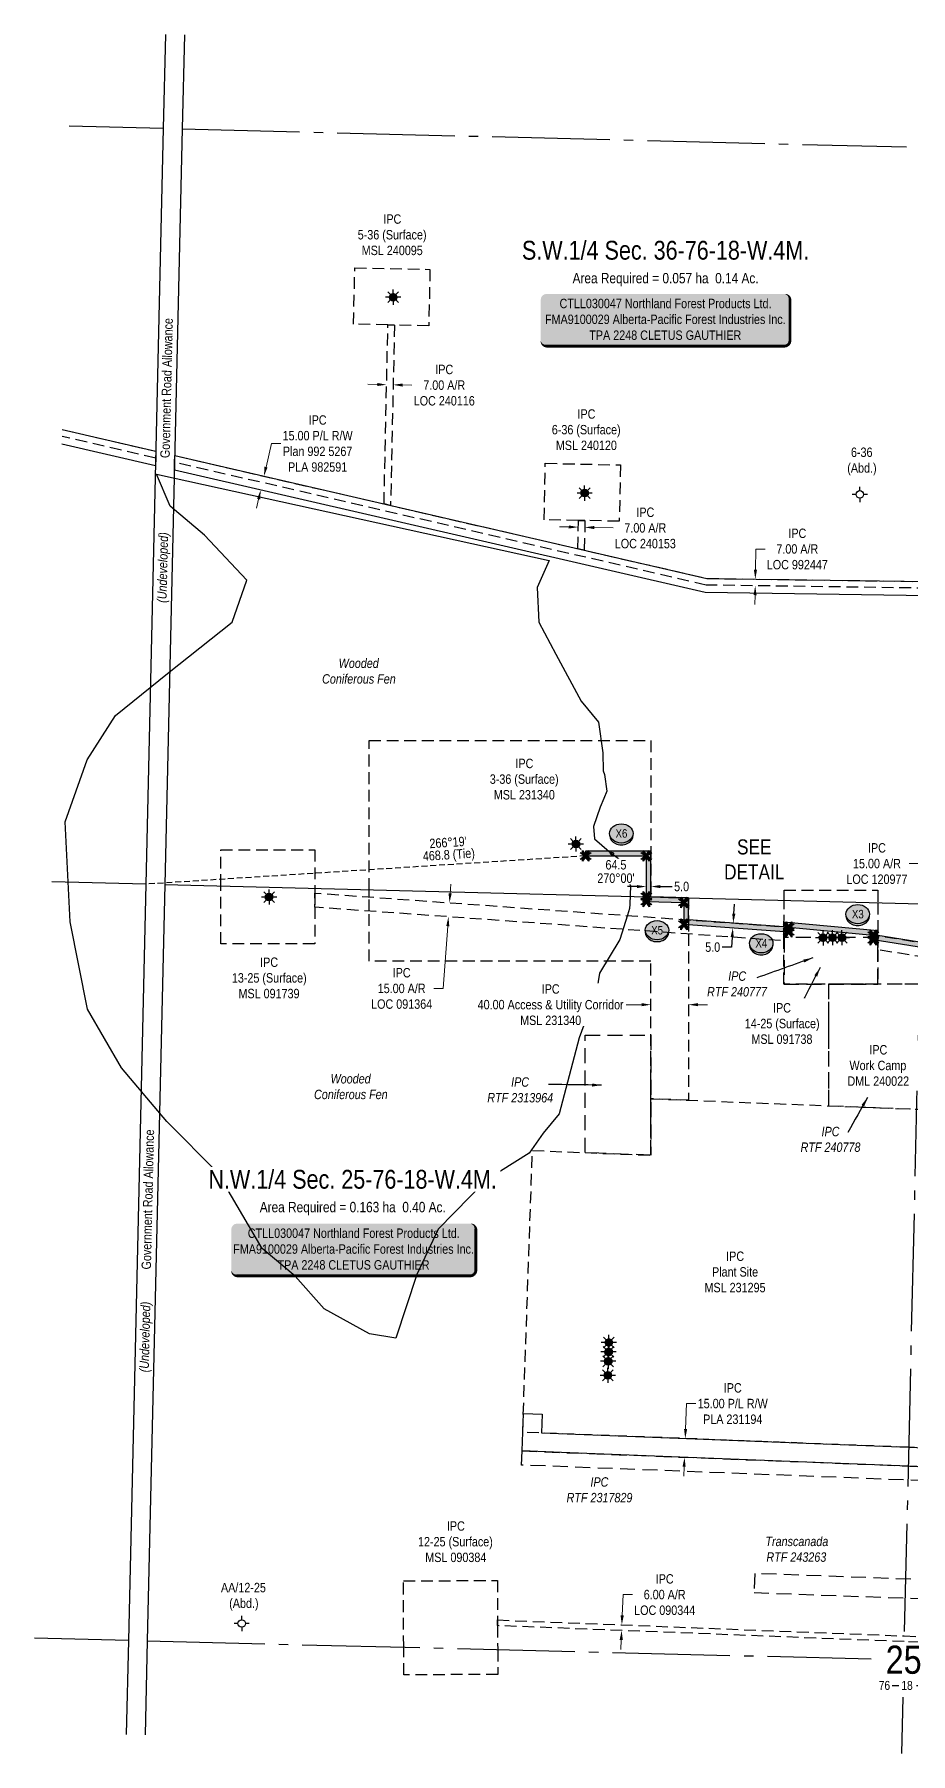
# Model space of a CAD drawing. Extents: x 394144 to 399238, y 6164209 to 6168457.
# Drawn here: x 394645 to 395577, y 6164229 to 6166058 of the extents above; entities that cross this region are included whole.
import ezdxf
from ezdxf.enums import TextEntityAlignment as Align

# ---------------------------------------------------------------- set-up
doc = ezdxf.new("R2010")
doc.units = 0
doc.header["$LTSCALE"] = 5
doc.header["$PDSIZE"] = 0.5
for name, pattern in [('foc-ACCESSROAD', [3.75, 2.5, -1.25]), ('foc-QUARTERLINE', [33, 25, -3, 2, -3]), ('foc-TIELINE', [1.875, 1.25, -0.625]), ('HIDDEN2', [4.7625, 3.175, -1.5875])]:
    doc.linetypes.add(name, pattern=pattern)
doc.layers.get('Defpoints').update_dxf_attribs({"color": 9})
for name, color, linetype in [('10', 1, 'Continuous'), ('9', 3, 'Continuous'), ('AS-SURFACE IMPACT', 7, 'Continuous'), ('C-AR', 13, 'foc-ACCESSROAD'), ('C-RW', 13, 'Continuous'), ('C-SYMBOL', 7, 'Continuous'), ('C-WS', 13, 'foc-ACCESSROAD'), ('C-WS-S', 13, 'Continuous'), ('DETAIL-T', 7, 'Continuous'), ('F-WS-S', 190, 'Continuous'), ('L-AREAREQUIRED', 7, 'Continuous'), ('L-BD', 7, 'Continuous'), ('L-BD1', 253, 'Continuous'), ('L-MON', 1, 'Continuous'), ('L-ROAD-T', 7, 'Continuous'), ('L-SEC', 7, 'Continuous'), ('L-SECLBL', 7, 'Continuous'), ('L-SECQ', 8, 'foc-QUARTERLINE'), ('L-TIE', 7, 'foc-TIELINE'), ('P-CROSSINGS', 250, 'Continuous'), ('P-PROPOSED', 10, 'Continuous'), ('P-PROPOSED-H', 21, 'Continuous'), ('P-TXT', 4, 'Continuous'), ('T-EXISTING TFA', 220, 'HIDDEN2'), ('T-EXISTING TFA-T', 220, 'Continuous'), ('WETLAND', 143, 'Continuous')]:
    doc.layers.add(name, color=color, linetype=linetype)
for name, color, linetype, lineweight in [('C-AR-T', 13, 'Continuous', 9), ('C-RW-T', 13, 'Continuous', 9), ('C-WS-T', 13, 'Continuous', 9), ('T-TEXT', 48, 'Continuous', 18)]:
    doc.layers.add(name, color=color, linetype=linetype, lineweight=lineweight)
doc.styles.add('100L', font='ARIALN.TTF', dxfattribs={"height": 11})
doc.styles.add('175L', font='ARIALN.TTF', dxfattribs={"height": 20})
doc.styles.add('80', font='ARIALN.TTF', dxfattribs={"height": 10})
doc.styles.add('80CG', font='ARIALN.TTF', dxfattribs={"height": 10})
doc.styles.add('80L', font='ARIALN.TTF', dxfattribs={"height": 10})
doc.styles.add('80LS', font='ARIALNI.TTF', dxfattribs={"height": 10})
doc.styles.add('Crossing', font='ARIALN.TTF', dxfattribs={"height": 10})
doc.styles.add('SIMPLEX', font='ARIALN.TTF')
doc.dimstyles.new('Compass 5 000', dxfattribs={"dimscale": 5, "dimtxt": 9, "dimasz": 2, "dimexe": 0.2, "dimexo": 0.0625, "dimgap": 0.5, "dimtad": 0, "dimtih": 1, "dimtoh": 1, "dimzin": 0, "dimdsep": 46, "dimtxsty": '80CG', "dimcen": 0.1, "dimse1": 1, "dimse2": 1, "dimclrd": 256, "dimclrt": 256, "dimaunit": 1, "dimadec": 4, "dimazin": 0, "dimtfac": 0.06, "dimtofl": 0, "dimtmove": 0, "dimatfit": 1, "dimfxl": 0.2, "dimtolj": 1, "dimtzin": 0, "dimlwd": -1, "dimarcsym": 0})

# ---------------------------------------------------------------- blocks, each defined once
blk = doc.blocks.new('L-SECLBL')
at = {"layer": '9', "color": 7}
for p, q in [((-5.1, -27.8), (-12.3, -27.8)), ((20.7, -27.8), (13.5, -27.8))]:
    blk.add_line(p, q, dxfattribs=at)
at = {"layer": '10', "color": 2, "style": 'SIMPLEX'}
blk.add_attdef('SEC', text='', height=30, dxfattribs=at).set_placement((0, 0), align=Align.MIDDLE)
at = {"layer": '10', "color": 5, "style": '80L'}
blk.add_attdef('TWP', text='', height=9.5, dxfattribs=at).set_placement((-14.4, -27.4), align=Align.MIDDLE_RIGHT)
blk.add_attdef('RGE', text='', height=9.5, dxfattribs=at).set_placement((3.6, -27.4), align=Align.MIDDLE_CENTER)
blk.add_attdef('MER', text='', height=9.5, dxfattribs=at).set_placement((23.2, -27.4), align=Align.MIDDLE_LEFT)
blk = doc.blocks.new('*U420')
h = blk.add_hatch(color=255)
edge = h.paths.add_edge_path()
edge.add_line((-124, -28.5), (124, -28.5))
edge.add_arc((124, -22.5), 6, 270, 360)
edge.add_line((130, -22.5), (130, 21))
edge.add_arc((124, 21), 6, 0, 90)
edge.add_line((124, 27), (-124, 27))
edge.add_arc((-124, 21), 6, 90, 180)
edge.add_line((-130, 21), (-130, -22.5))
edge.add_arc((-124, -22.5), 6, 180, 270)
at = {"color": 44, "flags": 128}
blk.add_lwpolyline([(-124, -28.5, 3, 3, 0), (124, -28.5, 3, 3, 0.414214), (130, -22.5, 3, 3, 0), (130, 21, 3, 0, 0.414214), (124, 27, 0, 0, 0), (-124, 27, 0, 0, 0.414214), (-130, 21, 0, 0, 0), (-130, -22.5, 0, 3, 0.414214)], format="xyseb", close=True, dxfattribs=at)
at = {"color": 44, "style": '80'}
blk.add_attdef('ENTER_TEXT_001', (-36, -5), '', height=10, dxfattribs=at)
blk = doc.blocks.new('*U423')
h = blk.add_hatch(color=255)
edge = h.paths.add_edge_path()
edge.add_line((-126.5, -28.5), (126.5, -28.5))
edge.add_arc((126.5, -22.5), 6, 270, 360)
edge.add_line((132.5, -22.5), (132.5, 21))
edge.add_arc((126.5, 21), 6, 0, 90)
edge.add_line((126.5, 27), (-126.5, 27))
edge.add_arc((-126.5, 21), 6, 90, 180)
edge.add_line((-132.5, 21), (-132.5, -22.5))
edge.add_arc((-126.5, -22.5), 6, 180, 270)
at = {"color": 44, "flags": 128}
blk.add_lwpolyline([(-126.5, -28.5, 3, 3, 0), (126.5, -28.5, 3, 3, 0.414214), (132.5, -22.5, 3, 3, 0), (132.5, 21, 3, 0, 0.414214), (126.5, 27, 0, 0, 0), (-126.5, 27, 0, 0, 0.414214), (-132.5, 21, 0, 0, 0), (-132.5, -22.5, 0, 3, 0.414214)], format="xyseb", close=True, dxfattribs=at)
at = {"color": 44, "style": '80'}
blk.add_attdef('ENTER_TEXT_001', (-36, -5), '', height=10, dxfattribs=at)
blk = doc.blocks.new('*D431')
at = {"layer": 'C-AR-T', "transparency": 16777216}
for p, q in [((395585.5, 6165176), (395575.5, 6165176)), ((395620.5, 6165176), (395630.5, 6165176))]:
    blk.add_line(p, q, dxfattribs=at)
for points in [[(395585.5, 6165177.7), (395585.5, 6165174.3), (395595.5, 6165176)], [(395620.5, 6165177.7), (395620.5, 6165174.3), (395610.5, 6165176)]]:
    blk.add_solid(points, dxfattribs=at)
at = {"layer": 'Defpoints', "color": 0, "transparency": 16777216}
for p in [(395595.5, 6165176), (395595.5, 6165167.4), (395610.5, 6165167.4)]:
    blk.add_point(p, dxfattribs=at)
at = {"layer": 'C-AR-T', "transparency": 16777216, "insert": (395541.2, 6165176), "char_height": 10, "attachment_point": 5, "style": '80CG'}
blk.add_mtext('\\A1;IPC\\P15.00 A/R\\PLOC 120977', dxfattribs=at)
blk = doc.blocks.new('*D432')
at = {"layer": 'C-AR-T', "transparency": 16777216}
for p, q in [((395270.2, 6164376.2), (395271.1, 6164398.4)), ((395271.1, 6164398.4), (395281.1, 6164398.4)), ((395269.2, 6164350.2), (395268.8, 6164340.2))]:
    blk.add_line(p, q, dxfattribs=at)
for points in [[(395268.5, 6164376.3), (395271.9, 6164376.2), (395269.8, 6164366.2)], [(395267.5, 6164350.3), (395270.9, 6164350.2), (395269.6, 6164360.2)]]:
    blk.add_solid(points, dxfattribs=at)
at = {"layer": 'Defpoints', "color": 0, "transparency": 16777216}
for p in [(395269.8, 6164366.2), (395352.7, 6164363), (395352.4, 6164357)]:
    blk.add_point(p, dxfattribs=at)
at = {"layer": 'C-AR-T', "transparency": 16777216, "insert": (395315.4, 6164398.4), "char_height": 10, "attachment_point": 5, "style": '80CG'}
blk.add_mtext('\\A1;IPC\\P6.00 A/R\\PLOC 090344', dxfattribs=at)
blk = doc.blocks.new('*D433')
at = {"layer": 'C-AR-T', "transparency": 16777216}
for p, q in [((395087.2, 6165144.3), (395087.9, 6165154.3)), ((395084.7, 6165109.4), (395079.9, 6165043.2)), ((395079.9, 6165043.2), (395069.9, 6165043.2))]:
    blk.add_line(p, q, dxfattribs=at)
for points in [[(395085.5, 6165144.5), (395088.8, 6165144.2), (395086.5, 6165134.4)], [(395083, 6165109.6), (395086.3, 6165109.3), (395085.4, 6165119.4)]]:
    blk.add_solid(points, dxfattribs=at)
at = {"layer": 'Defpoints', "color": 0, "transparency": 16777216}
for p in [(395085.4, 6165119.4), (395179.9, 6165112.6), (395180.9, 6165127.6)]:
    blk.add_point(p, dxfattribs=at)
at = {"layer": 'C-AR-T', "transparency": 16777216, "insert": (395035.6, 6165043.2), "char_height": 10, "attachment_point": 5, "style": '80CG'}
blk.add_mtext('\\A1;IPC\\P15.00 A/R\\PLOC 091364', dxfattribs=at)
blk = doc.blocks.new('*D440')
at = {"layer": 'C-AR-T', "transparency": 16777216}
for p, q in [((394891.3, 6165597.8), (394897.1, 6165622.8)), ((394897.1, 6165622.8), (394907.1, 6165622.8)), ((394883.4, 6165563.7), (394881.2, 6165554))]:
    blk.add_line(p, q, dxfattribs=at)
for points in [[(394889.7, 6165598.2), (394892.9, 6165597.4), (394889.1, 6165588.1)], [(394881.8, 6165564.1), (394885.1, 6165563.3), (394885.7, 6165573.5)]]:
    blk.add_solid(points, dxfattribs=at)
at = {"layer": 'Defpoints', "color": 0, "transparency": 16777216}
for p in [(394885.7, 6165573.5), (395325.8, 6165487.3), (395322.4, 6165472.6)]:
    blk.add_point(p, dxfattribs=at)
at = {"layer": 'C-AR-T', "transparency": 16777216, "insert": (394946.2, 6165622.8), "char_height": 10, "attachment_point": 5, "style": '80CG'}
blk.add_mtext('\\A1;IPC\\P15.00 P/L R/W\\PPlan 992 5267\\PPLA 982591', dxfattribs=at)
blk = doc.blocks.new('*D441')
at = {"layer": 'C-AR-T', "transparency": 16777216}
for p, q in [((395411.9, 6165488.5), (395412.2, 6165510.6)), ((395412.2, 6165510.6), (395422.2, 6165510.6)), ((395411.5, 6165461.5), (395411.4, 6165451.5))]:
    blk.add_line(p, q, dxfattribs=at)
for points in [[(395410.3, 6165488.6), (395413.6, 6165488.5), (395411.8, 6165478.5)], [(395409.9, 6165461.6), (395413.2, 6165461.5), (395411.7, 6165471.5)]]:
    blk.add_solid(points, dxfattribs=at)
at = {"layer": 'Defpoints', "color": 0, "transparency": 16777216}
for p in [(395411.8, 6165478.5), (395419, 6165478.4), (395418.9, 6165471.4)]:
    blk.add_point(p, dxfattribs=at)
at = {"layer": 'C-AR-T', "transparency": 16777216, "insert": (395456.5, 6165510.6), "char_height": 10, "attachment_point": 5, "style": '80CG'}
blk.add_mtext('\\A1;IPC\\P7.00 A/R\\PLOC 992447', dxfattribs=at)
blk = doc.blocks.new('*D442')
at = {"layer": 'C-AR-T', "transparency": 16777216}
for p, q in [((395009.6, 6165685.7), (394999.6, 6165685.9)), ((395036.6, 6165685.1), (395046.6, 6165684.9))]:
    blk.add_line(p, q, dxfattribs=at)
for points in [[(395009.6, 6165687.3), (395009.6, 6165684), (395019.6, 6165685.4)], [(395036.6, 6165686.7), (395036.5, 6165683.4), (395026.6, 6165685.3)]]:
    blk.add_solid(points, dxfattribs=at)
at = {"layer": 'Defpoints', "color": 0, "transparency": 16777216}
for p in [(395019.6, 6165685.2), (395026.6, 6165685.3), (395026.6, 6165685)]:
    blk.add_point(p, dxfattribs=at)
at = {"layer": 'C-AR-T', "transparency": 16777216, "insert": (395080.9, 6165684.9), "char_height": 10, "attachment_point": 5, "style": '80CG'}
blk.add_mtext('\\A1;IPC\\P7.00 A/R\\PLOC 240116', dxfattribs=at)
blk = doc.blocks.new('*D443')
at = {"layer": 'C-AR-T', "transparency": 16777216}
for p, q in [((395213.4, 6165534.1), (395203.4, 6165534.3)), ((395240.4, 6165533.5), (395260.5, 6165533))]:
    blk.add_line(p, q, dxfattribs=at)
for points in [[(395213.5, 6165535.7), (395213.4, 6165532.4), (395223.4, 6165533.9)], [(395240.5, 6165535.1), (395240.4, 6165531.8), (395230.4, 6165533.7)]]:
    blk.add_solid(points, dxfattribs=at)
at = {"layer": 'Defpoints', "color": 0, "transparency": 16777216}
for p in [(395230.4, 6165533.7), (395223.4, 6165530.7), (395230.4, 6165530.5)]:
    blk.add_point(p, dxfattribs=at)
at = {"layer": 'C-AR-T', "transparency": 16777216, "insert": (395294.8, 6165533), "char_height": 10, "attachment_point": 5, "style": '80CG'}
blk.add_mtext('\\A1;IPC\\P7.00 A/R\\PLOC 240153', dxfattribs=at)
blk = doc.blocks.new('*D449')
at = {"layer": 'C-RW-T', "transparency": 16777216}
for p, q in [((395337.6, 6164574.4), (395338.7, 6164601.6)), ((395338.7, 6164601.6), (395348.7, 6164601.6)), ((395336.1, 6164534.5), (395335.7, 6164524.5))]:
    blk.add_line(p, q, dxfattribs=at)
for points in [[(395336, 6164574.5), (395339.3, 6164574.4), (395337.3, 6164564.4)], [(395334.4, 6164534.5), (395337.7, 6164534.4), (395336.5, 6164544.5)]]:
    blk.add_solid(points, dxfattribs=at)
at = {"layer": 'Defpoints', "color": 0, "transparency": 16777216}
for p in [(395343, 6164564.2), (395336.5, 6164544.5), (395342.2, 6164544.2)]:
    blk.add_point(p, dxfattribs=at)
at = {"layer": 'C-RW-T', "transparency": 16777216, "insert": (395387.8, 6164601.6), "char_height": 10, "attachment_point": 5, "style": '80CG'}
blk.add_mtext('\\A1;IPC\\P15.00 P/L R/W\\PPLA 231194', dxfattribs=at)
blk = doc.blocks.new('xing2')
h = blk.add_hatch(color=50)
h.dxf.hatch_style = 1
edge = h.paths.add_edge_path()
edge.add_ellipse((0, 0), major_axis=(-12.5, 0), ratio=0.816297, start_angle=0, end_angle=360)
h = blk.add_hatch(color=250)
h.dxf.hatch_style = 1
edge = h.paths.add_edge_path()
edge.add_ellipse((0, -2), major_axis=(-12.5, 0), ratio=0.816297, start_angle=0, end_angle=180)
edge.add_line((12.5, -2), (12.5, 0))
edge.add_ellipse((0, 0), major_axis=(-12.5, 0), ratio=0.816297, start_angle=0, end_angle=180, ccw=False)
edge.add_line((-12.5, 0), (-12.5, -2))
at = {"color": 250}
blk.add_ellipse((0, 0), major_axis=(-12.5, 0), ratio=0.816297, dxfattribs=at)
blk.add_ellipse((0, -2), major_axis=(-12.5, 0), ratio=0.816297, start_param=0, end_param=3.141593, dxfattribs=at)
at = {"color": 250, "style": 'Crossing'}
blk.add_attdef('CROSSING', text='', height=9, dxfattribs=at).set_placement((0.1, 0), align=Align.MIDDLE_CENTER)
at = {"color": 250, "style": 'Crossing', "flags": 1}
for tag, p in [('OWNER', (0.1, -12.5)), ('DESCRIPTION', (0.1, -25.8)), ('LOCATION', (0.1, -39.3)), ('DWG_REF', (0.1, -52.8))]:
    blk.add_attdef(tag, text='', height=9, dxfattribs=at).set_placement(p, align=Align.MIDDLE_CENTER)
blk = doc.blocks.new('GABD')
for p, q in [((-0.81, 0), (-1.62, 0)), ((0, 0.81), (0, 1.62)), ((1.62, 0), (0.81, 0)), ((0, -0.81), (0, -1.62))]:
    blk.add_line(p, q)
blk.add_circle((0, 0), 0.8)
blk = doc.blocks.new('GAS')
h = blk.add_hatch(color=255)
h.dxf.hatch_style = 1
edge = h.paths.add_edge_path()
edge.add_arc((0, 0), 0.9, 0, 360)
for p, q in [((-0.81, 0), (-1.62, 0)), ((-0.57, 0.57), (-1.14, 1.14)), ((0, 0.81), (0, 1.62)), ((0.57, 0.57), (1.14, 1.14)), ((1.62, 0), (0.81, 0)), ((-0.57, -0.57), (-1.14, -1.14)), ((0, -0.81), (0, -1.62)), ((1.14, -1.14), (0.57, -0.57))]:
    blk.add_line(p, q)
blk.add_circle((0, 0), 0.8)
blk = doc.blocks.new('*D477')
at = {"layer": 'C-AR-T', "transparency": 16777216}
for p, q in [((395290.8, 6165025.9), (395274.3, 6165025.9)), ((395350.8, 6165025.9), (395360.8, 6165025.9))]:
    blk.add_line(p, q, dxfattribs=at)
for points in [[(395290.8, 6165027.6), (395290.8, 6165024.3), (395300.8, 6165025.9)], [(395350.8, 6165027.6), (395350.8, 6165024.3), (395340.8, 6165025.9)]]:
    blk.add_solid(points, dxfattribs=at)
at = {"layer": 'Defpoints', "color": 0, "transparency": 16777216}
for p in [(395300.8, 6165025.9), (395300.8, 6164988.4), (395340.8, 6164988.4)]:
    blk.add_point(p, dxfattribs=at)
at = {"layer": 'C-AR-T', "transparency": 16777216, "insert": (395194.1, 6165025.9), "char_height": 10, "attachment_point": 5, "style": '80CG', "bg_fill": 3, "box_fill_scale": 1.1, "bg_fill_color": 256, "bg_fill_true_color": 13158600, "bg_fill_transparency": 0}
blk.add_mtext('\\A1;IPC\\P40.00 Access & Utility Corridor\\PMSL 231340', dxfattribs=at)
blk = doc.blocks.new('TEMP')
h = blk.add_hatch(color=255)
h.dxf.hatch_style = 1
h.paths.add_polyline_path([(0, 0.25), (-0.67, 1.15), (-0.67, 0.67), (-1.15, 0.67), (-0.25, 0), (-1.15, -0.67), (-0.67, -0.67), (-0.67, -1.15), (0, -0.25), (0.67, -1.15), (0.67, -0.67), (1.15, -0.67), (0.25, 0), (1.15, 0.67), (0.67, 0.67), (0.67, 1.15)])
h.paths.add_polyline_path([(0.57, 0.85), (0.57, 0.57), (0.85, 0.57), (0.08, 0), (0.85, -0.57), (0.57, -0.57), (0.57, -0.85), (0, -0.08), (-0.57, -0.85), (-0.57, -0.57), (-0.85, -0.57), (-0.08, 0), (-0.85, 0.57), (-0.57, 0.57), (-0.57, 0.85), (0, 0.08)], flags=16)
h = blk.add_hatch(color=1)
h.dxf.hatch_style = 1
h.paths.add_polyline_path([(0, 0.08), (-0.57, 0.85), (-0.57, 0.57), (-0.85, 0.57), (-0.08, 0), (-0.85, -0.57), (-0.57, -0.57), (-0.57, -0.85), (0, -0.08), (0.57, -0.85), (0.57, -0.57), (0.85, -0.57), (0.08, 0), (0.85, 0.57), (0.57, 0.57), (0.57, 0.85)])
at = {"color": 1}
for p, q in [((-0.08, 0), (0.08, 0)), ((0, 0.08), (0, -0.08))]:
    blk.add_line(p, q, dxfattribs=at)
at = {"color": 255, "flags": 128}
blk.add_lwpolyline([(-0.25, 0), (-1.15, 0.67), (-0.67, 0.67), (-0.67, 1.15), (0, 0.25), (0.67, 1.15), (0.67, 0.67), (1.15, 0.67), (0.25, 0), (1.15, -0.67), (0.67, -0.67), (0.67, -1.15), (0, -0.25), (-0.67, -1.15), (-0.67, -0.67), (-1.15, -0.67)], close=True, dxfattribs=at)
at = {"color": 1, "flags": 128}
blk.add_lwpolyline([(-0.08, 0), (-0.85, 0.57), (-0.57, 0.57), (-0.57, 0.85), (0, 0.08), (0.57, 0.85), (0.57, 0.57), (0.85, 0.57), (0.08, 0), (0.85, -0.57), (0.57, -0.57), (0.57, -0.85), (0, -0.08), (-0.57, -0.85), (-0.57, -0.57), (-0.85, -0.57)], close=True, dxfattribs=at)
blk = doc.blocks.new('*D484')
at = {"layer": 'Defpoints', "color": 0, "transparency": 16777216}
for p in [(395388.9, 6165112.7), (395387.9, 6165107.7), (395388.5, 6165107.7)]:
    blk.add_point(p, dxfattribs=at)
at = {"layer": 'P-TXT', "transparency": 16777216}
for p, q in [((395389, 6165122.7), (395389.7, 6165132.7)), ((395387.2, 6165097.8), (395386.4, 6165087.1)), ((395386.4, 6165087.1), (395376.4, 6165087.1))]:
    blk.add_line(p, q, dxfattribs=at)
for points in [[(395387.3, 6165122.8), (395390.6, 6165122.6), (395388.3, 6165112.7)], [(395385.5, 6165097.9), (395388.9, 6165097.6), (395387.9, 6165107.7)]]:
    blk.add_solid(points, dxfattribs=at)
at = {"layer": 'P-TXT', "transparency": 16777216, "insert": (395366.5, 6165087.1), "char_height": 10, "attachment_point": 5, "style": '80CG'}
blk.add_mtext('\\A1;5.0', dxfattribs=at)
blk = doc.blocks.new('*D486')
at = {"layer": 'Defpoints', "color": 0, "transparency": 16777216}
for p in [(395295.8, 6165157.7), (395300.8, 6165157.7), (395300.8, 6165151.6)]:
    blk.add_point(p, dxfattribs=at)
at = {"layer": 'P-TXT', "transparency": 16777216}
for p, q in [((395285.8, 6165151.6), (395275.8, 6165151.6)), ((395310.8, 6165151.6), (395323.4, 6165151.6))]:
    blk.add_line(p, q, dxfattribs=at)
for points in [[(395285.8, 6165153.2), (395285.8, 6165149.9), (395295.8, 6165151.6)], [(395310.8, 6165153.2), (395310.8, 6165149.9), (395300.8, 6165151.6)]]:
    blk.add_solid(points, dxfattribs=at)
at = {"layer": 'P-TXT', "transparency": 16777216, "insert": (395333.4, 6165151.6), "char_height": 10, "attachment_point": 5, "style": '80CG'}
blk.add_mtext('\\A1;5.0', dxfattribs=at)

msp = doc.modelspace()

# ---------------------------------------------------------------- hatches: boundary and pattern name
at = {"layer": 'P-PROPOSED-H'}
h = msp.add_hatch(color=256, dxfattribs=at)
h.dxf.hatch_style = 1
h.paths.add_polyline_path([(395805.928, 6165165.221), (395806.125, 6165170.216), (395694.765, 6165174.61), (395690.738, 6165075.746), (395542.31, 6165099.408), (395542.309, 6165104.43), (395442.325, 6165113.856), (395442.324, 6165108.834), (395340.827, 6165116.113), (395340.826, 6165139.569), (395300.826, 6165140.575), (395300.826, 6165189.184), (395231.319, 6165189.185), (395231.319, 6165184.186), (395295.828, 6165184.186), (395295.828, 6165135.702), (395335.828, 6165134.695), (395335.828, 6165111.461), (395447.321, 6165103.464), (395447.322, 6165108.364), (395537.312, 6165099.881), (395537.312, 6165095.143), (395695.504, 6165069.925), (395699.556, 6165169.419)])

# ---------------------------------------------------------------- linework, layer by layer
at = {"layer": 'C-AR'}
for points in [[(395023.807, 6165556.954), (395016.842, 6165558.562), (395020.96, 6165749.06), (395027.956, 6165748.909), (395023.807, 6165556.954)], [(394794.166, 6165609.968), (395360.367, 6165479.273), (395596.412, 6165475.931), (395853.461, 6165472.291), (395855.694, 6165472.277), (395968.25, 6165471.545), (396401.304, 6165468.89), (396401.139, 6165461.889), (395968.207, 6165464.543), (395853.362, 6165465.29), (395596.247, 6165468.931), (395359.52, 6165472.282), (394794.002, 6165602.82), (394794.166, 6165609.968)], [(395229.908, 6165509.382), (395222.944, 6165510.989), (395223.6, 6165541.056), (395230.596, 6165540.906), (395229.908, 6165509.382)], [(395777.35, 6164369.868), (395606.142, 6164347.015), (395570.068, 6164348.432), (395137.65, 6164365.417), (395137.629, 6164371.42), (395570.208, 6164354.428), (395605.905, 6164353.026), (395777.56, 6164375.945), (395792.449, 6164377.933), (395792.348, 6164374.997), (395792.24, 6164371.856), (395777.35, 6164369.868)]]:
    msp.add_lwpolyline(points, close=True, dxfattribs=at)
msp.add_lwpolyline([(394674.596, 6165637.599), (394774.157, 6165614.589), (394773.993, 6165607.441), (394674.431, 6165630.452)], dxfattribs=at)
at = {"layer": 'C-AR', "flags": 128}
for points in [[(395442.324, 6165108.834), (395442.321, 6165093.801), (394943.128, 6165129.626), (394943.125, 6165144.659), (395442.324, 6165108.834)], [(395690.738, 6165075.746), (395690.094, 6165060.665), (395640.378, 6165068.59), (395587.047, 6165077.092), (395542.312, 6165084.223), (395542.31, 6165099.408), (395587.399, 6165092.22), (395595.545, 6165090.922), (395625.354, 6165086.169), (395690.738, 6165075.746)]]:
    msp.add_lwpolyline(points, close=True, dxfattribs=at)
at = {"layer": 'C-RW'}
msp.add_lwpolyline([(394674.596, 6165637.599), (394774.157, 6165614.589), (394773.993, 6165607.441), (394773.806, 6165599.281), (394674.242, 6165622.298)], dxfattribs=at)
for points in [[(394794.166, 6165609.968), (395360.367, 6165479.273), (395596.412, 6165475.931), (395853.461, 6165472.291), (395855.694, 6165472.277), (395968.25, 6165471.545), (396401.304, 6165468.89), (396401.139, 6165461.889), (396400.95, 6165453.899), (395968.16, 6165456.552), (395863.158, 6165457.234), (395855.153, 6165457.287), (395853.31, 6165457.299), (395596.059, 6165460.941), (395358.541, 6165464.304), (394793.815, 6165594.657), (394794.002, 6165602.82), (394794.166, 6165609.968)], [(395846.583, 6164544.579), (395846.367, 6164529.581), (395827.689, 6164530.302), (395812.718, 6164530.88), (395797.725, 6164531.458), (395782.94, 6164532.029), (395782.769, 6164527.059), (395767.786, 6164527.642), (395574.419, 6164535.181), (395205.512, 6164549.562), (395163.683, 6164551.193), (395164.372, 6164571.187), (395165.06, 6164591.154), (395185.041, 6164590.465), (395184.35, 6164570.407), (395574.885, 6164555.175), (395768.475, 6164547.623), (395783.457, 6164547.039), (395798.241, 6164546.463), (395813.234, 6164545.878), (395828.205, 6164545.294), (395846.583, 6164544.579)]]:
    msp.add_lwpolyline(points, close=True, dxfattribs=at)
at = {"layer": 'C-WS'}
for points in [[(395027.956, 6165748.909), (395020.96, 6165749.06), (394984.474, 6165749.848), (394985.77, 6165809.813), (395065.722, 6165808.085), (395064.427, 6165748.121), (395027.956, 6165748.909)], [(395230.596, 6165540.906), (395223.6, 6165541.056), (395187.122, 6165541.843), (395188.417, 6165601.814), (395268.374, 6165600.084), (395267.068, 6165540.12), (395230.596, 6165540.906)], [(395340.826, 6165101.08), (395340.826, 6164924.251), (395300.827, 6164925.812), (395300.826, 6165072.149), (395000.934, 6165072.149), (395000.934, 6165125.474), (395000.934, 6165140.507), (395000.934, 6165148.138), (395000.934, 6165307.041), (395300.827, 6165307.042), (395300.826, 6165140.575), (395340.826, 6165139.569), (395340.827, 6165116.113), (395340.826, 6165101.08)], [(394943.133, 6165090.715), (394843.186, 6165090.728), (394843.179, 6165152.124), (394843.175, 6165190.701), (394943.114, 6165190.681), (394943.124, 6165149.597), (394943.125, 6165144.659), (394943.128, 6165129.626), (394943.133, 6165090.715)], [(395542.317, 6165047.745), (395442.309, 6165047.773), (395442.321, 6165093.801), (395442.324, 6165108.834), (395442.33, 6165137.015), (395442.333, 6165147.715), (395542.303, 6165147.723), (395542.305, 6165134.502), (395542.31, 6165099.408), (395542.312, 6165084.223), (395542.317, 6165047.745)], [(395634.276, 6164912.805), (395639.561, 6165047.718), (395489.614, 6165047.76), (395489.614, 6164918.448)], [(395834.299, 6164905.003), (395831.898, 6164845.088), (395828.945, 6164771.155), (395818.826, 6164751.521), (395812.676, 6164739.589), (395788.599, 6164696.183), (395783.457, 6164547.039), (395768.475, 6164547.623), (395574.885, 6164555.175), (395164.372, 6164571.187), (395174.7, 6164870.792), (395300.826, 6164865.766), (395300.827, 6164925.812), (395583.265, 6164914.795), (395634.276, 6164912.804), (395819.337, 6164905.584), (395834.299, 6164905.003)], [(395137.828, 6164313.434), (395037.865, 6164313.092), (395037.764, 6164342.41), (395037.523, 6164413.055), (395137.485, 6164413.397), (395137.629, 6164371.42), (395137.65, 6164365.417), (395137.736, 6164339.924), (395137.828, 6164313.434)]]:
    msp.add_lwpolyline(points, close=True, dxfattribs=at)
at = {"layer": 'L-SEC', "flags": 128}
for points in [[(394784.49, 6166058.053), (394782.026, 6165958.082)], [(394804.593, 6166057.547), (394802.129, 6165957.578), (394783.711, 6165153.628)], [(394782.026, 6165958.082), (394763.608, 6165154.134)], [(394763.608, 6165154.134), (394663.483, 6165156.572)], [(394763.608, 6165154.134), (394744.87, 6164349.706)], [(394783.711, 6165153.628), (394764.974, 6164349.207)], [(394783.711, 6165153.628), (395588.358, 6165133.345)], [(394744.87, 6164349.706), (394742.534, 6164249.734)], [(394764.974, 6164349.207), (394762.638, 6164249.236)]]:
    msp.add_lwpolyline(points, dxfattribs=at)
at = {"layer": 'L-SECQ', "flags": 128}
for points in [[(394782.026, 6165958.082), (394682.055, 6165960.515)], [(394802.129, 6165957.578), (395572.756, 6165938.264)], [(395588.358, 6165133.345), (395570.319, 6164359.202)], [(394744.87, 6164349.706), (394644.9, 6164352.178)], [(394764.974, 6164349.207), (395535.114, 6164330.066)], [(395568.688, 6164289.221), (395567.291, 6164229.278)]]:
    msp.add_lwpolyline(points, dxfattribs=at)
at = {"layer": 'L-TIE', "flags": 128}
msp.add_lwpolyline([(395231.319, 6165184.186), (394763.608, 6165154.134)], dxfattribs=at)
at = {"layer": 'P-PROPOSED', "flags": 128}
msp.add_lwpolyline([(395805.928, 6165165.221), (395806.125, 6165170.216), (395694.765, 6165174.61), (395690.738, 6165075.746), (395542.31, 6165099.408), (395542.309, 6165104.43), (395442.325, 6165113.856), (395442.324, 6165108.834), (395340.827, 6165116.113), (395340.826, 6165139.569), (395300.826, 6165140.575), (395300.826, 6165189.184), (395231.319, 6165189.185), (395231.319, 6165184.186), (395295.828, 6165184.186), (395295.828, 6165135.702), (395335.828, 6165134.695), (395335.828, 6165111.461), (395447.321, 6165103.464), (395447.322, 6165108.364), (395537.312, 6165099.881), (395537.312, 6165095.143), (395695.504, 6165069.925), (395699.556, 6165169.419)], close=True, dxfattribs=at)
at = {"layer": 'T-EXISTING TFA'}
for points in [[(395542.317, 6165047.745), (395542.31, 6165097.228), (395442.346, 6165097.256), (395442.353, 6165047.773)], [(395634.276, 6164912.805), (395639.561, 6165047.718), (395489.614, 6165047.76), (395489.614, 6164918.448)], [(395163.687, 6164551.225), (395784.025, 6164527.045), (395783.48, 6164512.06), (395163.013, 6164536.245)]]:
    msp.add_lwpolyline(points, close=True, dxfattribs=at)
for points in [[(395300.827, 6164865.766), (395230.852, 6164868.554), (395230.852, 6164993.608), (395300.827, 6164993.608), (395300.827, 6164865.766), (395300.827, 6164990.819)], [(395719.919, 6164409.48), (395411.231, 6164420.9), (395410.478, 6164400.543), (395719.195, 6164389.504)]]:
    msp.add_lwpolyline(points, dxfattribs=at)
at = {"layer": 'WETLAND'}
msp.add_lwpolyline([(395226.622, 6165348.791), (395245.088, 6165326.435), (395249.503, 6165293.913), (395249.947, 6165274.71), (395251.342, 6165270.614), (395253.775, 6165252.876), (395250.575, 6165245.272), (395246.732, 6165236.139), (395239.693, 6165215.572), (395240.913, 6165202.268), (395256.28, 6165189.008), (395267.616, 6165180.364), (395278.957, 6165152.321), (395278.183, 6165133.004), (395277.991, 6165128.205), (395275.834, 6165121.303), (395267.681, 6165095.223), (395246.055, 6165059.279), (395243.244, 6165041.898), (395224.318, 6164990.754), (395203.061, 6164909.721), (395186.224, 6164889.14), (395171.162, 6164868.075), (395125.535, 6164839.387), (395074.377, 6164787.225), (395051.733, 6164738.795), (395029.529, 6164671.217), (395001.492, 6164675.873), (394953.279, 6164702.329), (394922.36, 6164736.98), (394887.326, 6164766.51), (394839.906, 6164847.23), (394785.631, 6164901.568), (394737.629, 6164958.608), (394701.41, 6165021.098), (394682.982, 6165113.935), (394677.577, 6165220.565), (394701.155, 6165286.248), (394731.336, 6165333.532), (394786.465, 6165378.201), (394855.31, 6165432.846), (394870.991, 6165477.37), (394825.915, 6165525.352), (394789.42, 6165556.113), (394774.843, 6165590.24), (395192.559, 6165498.43), (395179.765, 6165469.644), (395181.494, 6165432.83), (395199.698, 6165398.929), (395226.622, 6165348.791)], close=True, dxfattribs=at)

# ---------------------------------------------------------------- block references
at = {"layer": 'AS-SURFACE IMPACT'}
ref = msp.add_blockref('*U423', (395316.121, 6165754.958), dxfattribs=dict(at, xscale=1.000360049589051, yscale=1.000360049589051, zscale=1.000360049589051))
ref.add_attrib('ENTER_TEXT_001', 'CTLL030047 Northland Forest Products Ltd.', (395203.581, 6165766.799), dxfattribs={"layer": '0', "color": 44, "height": 10.0036, "style": '80'})
ref.add_attrib('ENTER_TEXT_002', 'FMA9100029 Alberta-Pacific Forest Industries Inc.', (395188.091, 6165749.956), dxfattribs={"layer": '0', "color": 44, "height": 10.0036, "style": '80'})
ref.add_attrib('ENTER_TEXT_003', 'TPA 2248 CLETUS GAUTHIER', (395235.185, 6165733.106), dxfattribs={"layer": '0', "color": 44, "height": 10.0036, "style": '80'})
ref = msp.add_blockref('*U420', (394984.463, 6164766.015), dxfattribs=dict(at, xscale=1.000360049589051, yscale=1.000360049589051, zscale=1.000360049589051))
ref.add_attrib('ENTER_TEXT_001', 'CTLL030047 Northland Forest Products Ltd.', (394871.923, 6164777.857), dxfattribs={"layer": '0', "color": 44, "height": 10.0036, "style": '80'})
ref.add_attrib('ENTER_TEXT_002', 'FMA9100029 Alberta-Pacific Forest Industries Inc.', (394856.433, 6164761.014), dxfattribs={"layer": '0', "color": 44, "height": 10.0036, "style": '80'})
ref.add_attrib('ENTER_TEXT_003', 'TPA 2248 CLETUS GAUTHIER', (394903.527, 6164744.163), dxfattribs={"layer": '0', "color": 44, "height": 10.0036, "style": '80'})
at = {"layer": 'C-WS-S', "xscale": 4.99816500000001, "yscale": 4.99816500000001, "zscale": 4.99816500000001}
for p in [(395026.563, 6165778.451), (395230.269, 6165570.148), (395220.941, 6165196.835), (394894.553, 6165140.43), (395483.861, 6165097.128), (395493.881, 6165097.222), (395503.898, 6165097.205), (395255.991, 6164666.586), (395255.322, 6164646.561), (395255.688, 6164656.573), (395254.902, 6164631.652)]:
    msp.add_blockref('GAS', p, dxfattribs=at)
at = {"layer": 'F-WS-S', "xscale": 5, "yscale": 5, "zscale": 5}
for p in [(395522.983, 6165568.707), (394865.446, 6164367.668)]:
    msp.add_blockref('GABD', p, dxfattribs=at)
at = {"layer": 'L-MON', "xscale": 4.998165000000002, "yscale": 4.998165000000002, "zscale": 4.998165000000002}
for p in [(395231.319, 6165184.186), (395295.828, 6165184.186), (395295.828, 6165140.719), (395295.828, 6165135.702), (395335.828, 6165134.695), (395335.828, 6165111.461), (395447.322, 6165108.364), (395447.321, 6165103.464), (395537.312, 6165099.881), (395537.312, 6165095.143)]:
    msp.add_blockref('TEMP', p, dxfattribs=at)
at = {"layer": 'L-SECLBL'}
msp.add_blockref('L-SECLBL', (395569.62, 6164329.209), dxfattribs=at).add_auto_attribs({'SEC': '25', 'TWP': '76', 'RGE': '18', 'MER': '4'})
at = {"layer": 'P-CROSSINGS'}
for p, values in [((395269.299, 6165208.081), {'CROSSING': 'X6'}), ((395520.774, 6165122.238), {'CROSSING': 'X3'}), ((395418.109, 6165091.242), {'CROSSING': 'X4'})]:
    msp.add_blockref('xing2', p, dxfattribs=at).add_auto_attribs(values)

# ---------------------------------------------------------------- texts
at = {"layer": 'C-SYMBOL', "color": 3, "style": '175L'}
msp.add_text('S.W.1/4 Sec. 36-76-18-W.4M.', height=20, dxfattribs=at).set_placement((395316.372, 6165812.448), align=Align.BOTTOM_CENTER)
at = {"layer": 'C-WS-T', "char_height": 10, "attachment_point": 1, "style": '80L', "bg_fill": 3, "box_fill_scale": 1.15, "bg_fill_color": 256, "bg_fill_true_color": 256, "bg_fill_transparency": 0}
for s, insert in [('\\pi30.73213;IPC\\P\\pi3.46405;5-36 (Surface)\\P\\pi7.6796;MSL 240095', (394985.4, 6165866.635)), ('\\pi30.73213;IPC\\P\\pi0;12-25 (Surface)\\P\\pi7.72394;MSL 090384', (395053.004, 6164476.391))]:
    msp.add_mtext_dynamic_manual_height_columns(s, width=78.99495, gutter_width=50, heights=[0], dxfattribs=dict(at, insert=insert))
at = {"layer": 'DETAIL-T', "color": 3, "insert": (395410.683, 6165180.43), "char_height": 15.9941, "width": 63.61277, "attachment_point": 5, "style": '80CG'}
msp.add_mtext('SEE\\PDETAIL', dxfattribs=at)
at = {"layer": 'L-AREAREQUIRED', "color": 5, "style": '100L'}
for s, p in [('Area Required = 0.057 ha  0.14 Ac.', (395316.372, 6165789.948)), ('Area Required = 0.163 ha  0.40 Ac.', (394983.583, 6164801.827))]:
    msp.add_text(s, height=11, dxfattribs=at).set_placement(p, align=Align.BOTTOM_CENTER)
at = {"layer": 'L-BD', "style": '80L'}
for s, height, p in [("266°19'", 9.9963, (395084.924, 6165198.57)), ('468.8 (Tie)', 9.99633, (395085.838, 6165184.355))]:
    msp.add_text(s, height=height, rotation=3.6764, dxfattribs=at).set_placement(p, align=Align.MIDDLE)
at = {"layer": 'L-ROAD-T', "style": '80L'}
for p in [(394785.502, 6165681.837), (394765.569, 6164818.78)]:
    msp.add_text('Government Road Allowance', height=9.99976, rotation=88.684484, dxfattribs=at).set_placement(p, align=Align.MIDDLE_CENTER)
at = {"layer": 'T-EXISTING TFA-T', "char_height": 10, "attachment_point": 1, "style": '100L'}
for s, width, insert in [('\\pi22.79898;{\\fArial Narrow|b0|i1|c0|p34;IPC\\P\\pi0.32626;RTF 240777}', 64.2337, (395360.184, 6165061.338)), ('\\pi25.68097;{\\fArial Narrow|b0|i1|c0|p34;IPC\\P\\pi0.32626;RTF 2313964}', 69.99768, (395126.374, 6164948.657)), ('\\pi22.79898;{\\fArial Narrow|b0|i1|c0|p34;IPC\\P\\pi0.51044;RTF 240778}', 64.2337, (395459.456, 6164896.014))]:
    msp.add_mtext_dynamic_manual_height_columns(s, width=width, gutter_width=55, heights=[0], dxfattribs=dict(at, insert=insert))
at = {"layer": 'T-EXISTING TFA-T', "insert": (395420.09, 6164460.03), "char_height": 10, "attachment_point": 1, "style": '100L', "bg_fill": 3, "box_fill_scale": 1.1, "bg_fill_color": 256, "bg_fill_transparency": 0}
msp.add_mtext_dynamic_manual_height_columns('\\pi2.49543;{\\fArial Narrow|b0|i1|c0|p34;Transcanada\\P\\pi3.53909;RTF 243263}', width=70.21596, gutter_width=55, heights=[0], dxfattribs=at)
at = {"layer": 'T-TEXT', "style": '80LS'}
for p in [(394781.297, 6165490.959), (394762.386, 6164672.468)]:
    msp.add_text('(Undeveloped)', height=9.99976, rotation=88.684484, dxfattribs=at).set_placement(p, align=Align.MIDDLE_CENTER)

# ---------------------------------------------------------------- dimensions: what is measured, and where the dimension line sits
at = {"layer": 'C-AR-T'}
dim = msp.add_aligned_dim(p1=(395019.579, 6165685.185), p2=(395026.575, 6165685.033), distance=0.265, text='IPC\\P7.00 A/R\\PLOC 240116', dimstyle='Compass 5 000', dxfattribs=at)
dim.commit()
dim.dimension.update_dxf_attribs({"geometry": '*D442', "text_midpoint": (395080.877, 6165684.866)})
for base, p1, p2, angle, text, picture, middle in [((394885.682, 6165573.452), (395325.808, 6165487.251), (395322.435, 6165472.638), 257.002352, 'IPC\\P15.00 P/L R/W\\PPlan 992 5267\\PPLA 982591', '*D440', (394946.167, 6165622.837)), ((395230.438, 6165533.698), (395223.374, 6165530.698), (395230.37, 6165530.546), 358.750627, 'IPC\\P7.00 A/R\\PLOC 240153', '*D443', (395294.81, 6165533.042)), ((395411.783, 6165478.545), (395418.875, 6165471.442), (395418.975, 6165478.443), 89.188652, 'IPC\\P7.00 A/R\\PLOC 992447', '*D441', (395456.538, 6165510.589)), ((395595.534, 6165175.996), (395610.529, 6165167.434), (395595.535, 6165167.432), 180.006969, 'IPC\\P15.00 A/R\\PLOC 120977', '*D431', (395541.233, 6165175.993)), ((395085.391, 6165119.417), (395180.937, 6165127.592), (395179.864, 6165112.637), 265.895168, 'IPC\\P15.00 A/R\\PLOC 091364', '*D433', (395035.634, 6165043.24)), ((395269.821, 6164366.227), (395352.449, 6164356.98), (395352.684, 6164362.972), 87.75065, 'IPC\\P6.00 A/R\\PLOC 090344', '*D432', (395315.375, 6164398.382))]:
    dim = msp.add_linear_dim(base=base, p1=p1, p2=p2, angle=angle, text=text, dimstyle='Compass 5 000', dxfattribs=at)
    dim.commit()
    dim.dimension.update_dxf_attribs({"geometry": picture, "text_midpoint": middle, "dimtype": 161})
at = {"layer": 'C-RW-T'}
dim = msp.add_linear_dim(base=(395336.471, 6164544.457), p1=(395342.973, 6164564.221), p2=(395342.194, 6164544.234), angle=267.767563, text='IPC\\P15.00 P/L R/W\\PPLA 231194', dimstyle='Compass 5 000', dxfattribs=at)
dim.commit()
dim.dimension.update_dxf_attribs({"geometry": '*D449', "text_midpoint": (395387.784, 6164601.568), "dimtype": 161})
at = {"layer": 'P-TXT'}
dim = msp.add_linear_dim(base=(395300.826, 6165151.581), p1=(395295.828, 6165157.678), p2=(395300.826, 6165157.678), angle=359.999828, text='5.0', dimstyle='Compass 5 000', dxfattribs=at)
dim.commit()
dim.dimension.update_dxf_attribs({"geometry": '*D486', "text_midpoint": (395333.39, 6165151.581), "dimtype": 161})

# ---------------------------------------------------------------- leaders
at = {"layer": 'C-AR-T', "color": 2, "path_type": 1}
msp.add_leader([(395480.86, 6165065.4), (395456.815, 6165019.806)], dimstyle='Compass 5 000', override={"dimgap": 0.5, "dimtad": 0}, dxfattribs=at)
at = {"layer": 'T-EXISTING TFA-T', "path_type": 1}
for points in [[(395472.843, 6165075.705), (395413.281, 6165054.465)], [(395248.245, 6164940.346), (395191.681, 6164941.066)], [(395531.184, 6164927.275), (395510.297, 6164890.136)]]:
    msp.add_leader(points, dimstyle='Compass 5 000', override={"dimgap": 0.5, "dimtad": 0}, dxfattribs=at)

# ---------------------------------------------------------------- next in the draw order: texts
at = {"layer": 'C-SYMBOL', "color": 3, "insert": (394983.453, 6164850.207), "char_height": 20, "width": 308.41023, "attachment_point": 2, "style": '175L', "bg_fill": 3, "box_fill_scale": 1.15, "bg_fill_color": 256, "bg_fill_true_color": 256, "bg_fill_transparency": 0}
msp.add_mtext('N.W.1/4 Sec. 25-76-18-W.4M.', dxfattribs=at)
at = {"layer": 'C-WS-T', "char_height": 10, "attachment_point": 1, "style": '80L', "bg_fill": 3, "box_fill_scale": 1.15, "bg_fill_color": 256, "bg_fill_true_color": 256, "bg_fill_transparency": 0}
for s, width, insert in [('\\pi30.73213;IPC\\P\\pi3.44018;6-36 (Surface)\\P\\pi7.72394;MSL 240120', 78.99495, (395191.887, 6165659.26)), ('\\pi27.54659;IPC\\P\\pi0.27851;3-36 (Surface)\\P\\pi4.5384;MSL 231340', 72.62387, (395129.059, 6165287.546)), ('\\pi30.73213;IPC\\P\\pi15.66733;Plant Site\\P\\pi7.6796;MSL 231295', 78.99495, (395350.067, 6164763.374))]:
    msp.add_mtext_dynamic_manual_height_columns(s, width=width, gutter_width=50, heights=[0], dxfattribs=dict(at, insert=insert))
at = {"layer": 'C-WS-T', "insert": (394854.309, 6165076.116), "char_height": 10, "attachment_point": 1, "style": '80L', "bg_fill": 3, "box_fill_scale": 1, "bg_fill_color": 256, "bg_fill_transparency": 0}
msp.add_mtext_dynamic_manual_height_columns('\\pi30.73213;IPC\\P\\pi0.66392;13-25 (Surface)\\P\\pi7.70007;MSL 091739', width=78.99495, gutter_width=50, heights=[0], dxfattribs=at)
at = {"layer": 'C-WS-T', "char_height": 10, "attachment_point": 1, "style": '80L', "bg_fill": 2}
for s, insert in [('\\pi30.73213;IPC\\P\\pi0.66392;14-25 (Surface)\\P\\pi7.70007;MSL 091738', (395399.944, 6165027.587)), ('\\pi30.73213;IPC\\P\\pi9.57933;Work Camp\\P\\pi7.43404;DML 240022', (395502.39, 6164982.959))]:
    msp.add_mtext_dynamic_manual_height_columns(s, width=78.99495, gutter_width=50, heights=[0], dxfattribs=dict(at, insert=insert))
at = {"layer": 'F-WS-S', "char_height": 10.0036, "attachment_point": 1, "style": '80L', "bg_fill": 2}
for s, insert in [('\\pi5.78107;6-36\\P\\pi1.86083;(Abd.)', (395507.777, 6165618.538)), ('\\pi-6.88038;AA/12-25\\P\\pi1.86083;(Abd.)', (394850.288, 6164410.933))]:
    msp.add_mtext_dynamic_manual_height_columns(s, width=33.5414, gutter_width=50, heights=[0], dxfattribs=dict(at, insert=insert))
at = {"layer": 'L-BD1', "insert": (395263.539, 6165179.753), "char_height": 9.99633, "width": 39.82217, "attachment_point": 2, "rotation": 359.9998, "line_spacing_factor": 0.855, "style": '80L', "bg_fill": 3, "box_fill_scale": 1.15, "bg_fill_color": 256, "bg_fill_true_color": 256, "bg_fill_transparency": 0}
msp.add_mtext("64.5 270°00'", dxfattribs=at)
at = {"layer": 'T-EXISTING TFA-T', "insert": (395210.637, 6164523.23), "char_height": 10, "attachment_point": 1, "style": '100L', "bg_fill": 3, "box_fill_scale": 1.1, "bg_fill_color": 256, "bg_fill_transparency": 0}
msp.add_mtext_dynamic_manual_height_columns('\\pi25.79011;{\\fArial Narrow|b0|i1|c0|p34;IPC\\P\\pi0.38765;RTF 2317829}', width=70.21596, gutter_width=55, heights=[0], dxfattribs=at)
at = {"layer": 'WETLAND', "char_height": 10, "attachment_point": 1, "style": '80L', "bg_fill": 3, "box_fill_scale": 1, "bg_fill_color": 256, "bg_fill_transparency": 0}
for insert in [(394949.987, 6165394.124), (394941.401, 6164952.142)]:
    msp.add_mtext_dynamic_manual_height_columns('\\pi18.60048;{\\fArial Narrow|b0|i1|c0|p34;Wooded \\P\\pi0.99475;Coniferous Fen}', width=78.99495, gutter_width=50, heights=[0], dxfattribs=dict(at, insert=insert))

# ---------------------------------------------------------------- next in the draw order: dimensions: what is measured, and where the dimension line sits
at = {"layer": 'C-AR-T', "color": 2}
dim = msp.add_linear_dim(base=(395300.827, 6165025.936), p1=(395340.826, 6164988.377), p2=(395300.827, 6164988.377), angle=180.000064, text='IPC\\P40.00 Access & Utility Corridor\\PMSL 231340', dimstyle='Compass 5 000', override={"dimtfill": 1}, dxfattribs=at)
dim.commit()
dim.dimension.update_dxf_attribs({"geometry": '*D477', "text_midpoint": (395194.138, 6165025.936), "dimtype": 161})

# ---------------------------------------------------------------- next in the draw order: linework, layer by layer
at = {"layer": 'Defpoints', "color": 6}
msp.add_circle((395259.34, 6165186.685), 1.633, dxfattribs=at)

# ---------------------------------------------------------------- next in the draw order: block references
at = {"layer": 'P-CROSSINGS'}
msp.add_blockref('xing2', (395307.235, 6165105.168), dxfattribs=at).add_auto_attribs({'CROSSING': 'X5'})

# ---------------------------------------------------------------- next in the draw order: dimensions: what is measured, and where the dimension line sits
at = {"layer": 'P-TXT'}
dim = msp.add_linear_dim(base=(395387.913, 6165107.725), p1=(395388.905, 6165112.667), p2=(395388.548, 6165107.68), angle=265.897769, text='5.0', dimstyle='Compass 5 000', dxfattribs=at)
dim.commit()
dim.dimension.update_dxf_attribs({"geometry": '*D484', "text_midpoint": (395366.479, 6165087.061), "dimtype": 161})

doc.saveas('drawing.dxf')
